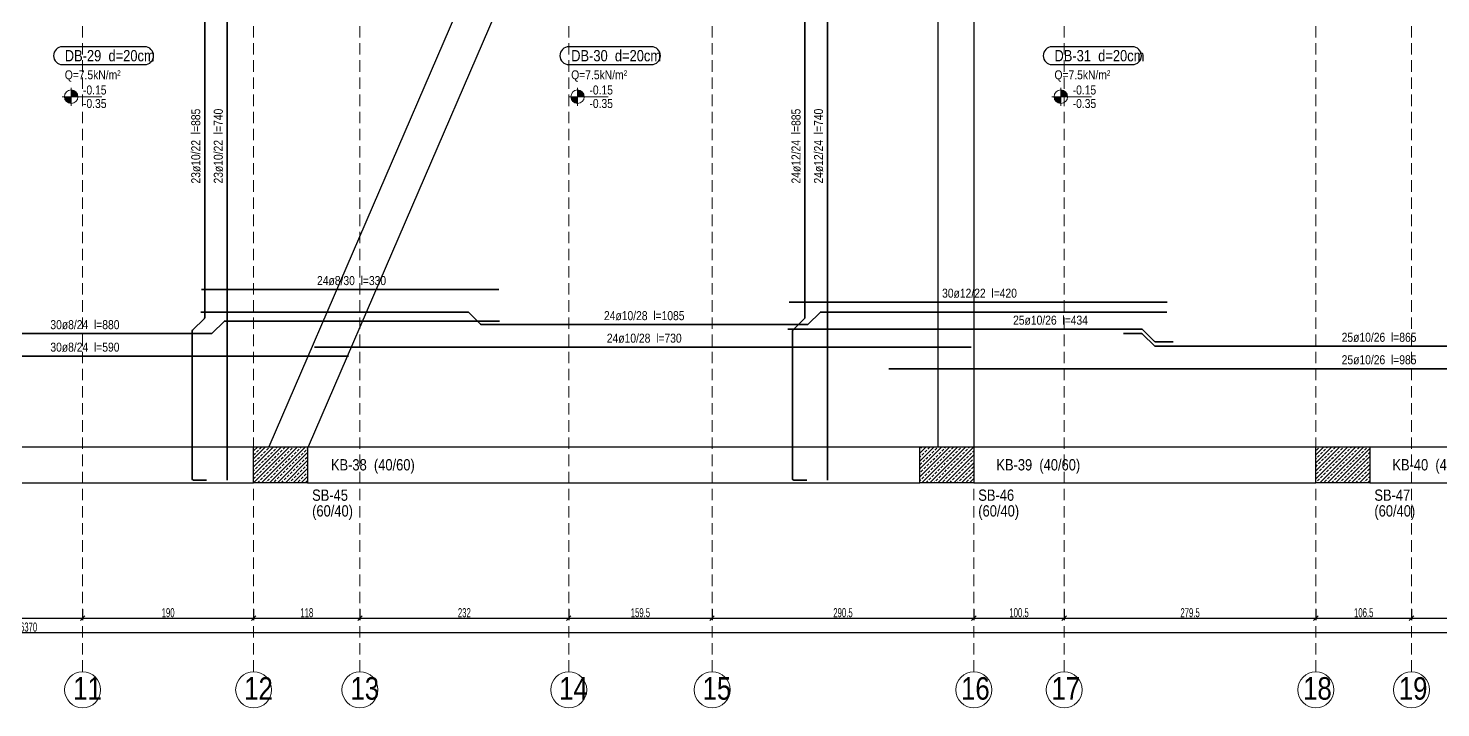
# Model space of a CAD drawing. Header units: millimetres. Extents: x 2068 to 9186, y 624 to 4235.
# Drawn here: x 5737 to 7306, y 631 to 1386 of the extents above; entities that cross this region are included whole.
import ezdxf
from ezdxf.enums import TextEntityAlignment as Align

# ---------------------------------------------------------------- set-up
doc = ezdxf.new("R2010")
doc.units = ezdxf.units.MM
doc.linetypes.add('DASHED', pattern=[19.05, 12.7, -6.35])
for name, color, linetype, lineweight in [('AKS BALONU (BEYKENT)', 7, 'Continuous', 20), ('AKS CIZGISI (BEYKENT)', 252, 'DASHED', 20), ('AKS NO (BEYKENT)', 3, 'Continuous', 20), ('AKS OLCU (BEYKENT)', 200, 'Continuous', 20), ('DONATI (BEYKENT)', 4, 'Continuous', 35), ('DONATI YAZISI (BEYKENT)', 3, 'Continuous', 20), ('DOSEME ISMI (BEYKENT)', 9, 'Continuous', 20), ('DOSEME PAFTA (BEYKENT)', 3, 'Continuous', 20), ('KIRIS (BEYKENT)', 2, 'Continuous', 30), ('KIRIS ISMI (BEYKENT)', 40, 'Continuous', 20), ('KOLON (BEYKENT)', 3, 'Continuous', 30), ('KOLON ISMI (BEYKENT)', 91, 'Continuous', 20), ('KOT CIZGI (BEYKENT)', 120, 'Continuous', 20), ('KOT YAZI (BEYKENT)', 7, 'Continuous', 20), ('TARAMA (BEYKENT)', 252, 'Continuous', 25), ('YAZI (BEYKENT)', 140, 'Continuous', 20)]:
    doc.layers.add(name, color=color, linetype=linetype, lineweight=lineweight)
doc.styles.add('DONATI YAZISI (BEYKENT)', font='')
doc.styles.add('DSMOLC-50', font='bahnschrift light condensed', dxfattribs={"width": 0.75, "height": 10})
doc.styles.add('KOT (BEYKENT)', font='')
doc.styles.add('YAZI (BEYKENT)', font='')
doc.styles.get('DONATI YAZISI (BEYKENT)').set_extended_font_data('Bahnschrift Light Condensed')
doc.styles.get('KOT (BEYKENT)').set_extended_font_data('Bahnschrift Light Condensed')
doc.styles.get('YAZI (BEYKENT)').set_extended_font_data('Bahnschrift Light Condensed')
doc.dimstyles.new('DSMOLC-50', dxfattribs={"dimtxt": 10, "dimasz": 5, "dimexe": 2, "dimexo": 2, "dimgap": 1, "dimtad": 1, "dimdec": 1, "dimrnd": 0.5, "dimzin": 12, "dimdsep": 46, "dimtxsty": 'DSMOLC-50', "dimblk": 'OBLIQUE', "dimblk1": 'OBLIQUE', "dimblk2": 'OBLIQUE', "dimcen": 0, "dimclrt": 7, "dimadec": 0, "dimazin": 0, "dimtfac": 1, "dimtdec": 4, "dimtix": 1, "dimtmove": 2, "dimatfit": 3, "dimfxl": 1, "dimtzin": 0, "dimarcsym": 0})
pattern_1 = [(45, (900.76, 27.5714), (-4.4194174, 4.4194174), []), (45, (905.1795, 27.5714), (-4.4194174, 4.4194174), [3.125, -1.5625])]

# ---------------------------------------------------------------- blocks, each defined once
blk = doc.blocks.new('_Oblique')
at = {"color": 0, "linetype": 'ByBlock', "lineweight": -2}
blk.add_line((-0.5, -0.5), (0.5, 0.5), dxfattribs=at)
blk = doc.blocks.new('*D101')
at = {"layer": 'AKS OLCU (BEYKENT)', "color": 0, "lineweight": -2, "transparency": 16777216}
for p, q in [((5447.7, 740.1), (5447.7, 728.1)), ((5797.7, 740.1), (5797.7, 728.1)), ((5447.7, 730.1), (5797.7, 730.1))]:
    blk.add_line(p, q, dxfattribs=at)
at = {"layer": 'DEFPOINTS', "color": 0, "transparency": 16777216}
for p in [(5447.7, 742.1), (5797.7, 742.1), (5797.7, 730.1)]:
    blk.add_point(p, dxfattribs=at)
at = {"layer": 'AKS OLCU (BEYKENT)', "color": 0, "lineweight": -2, "transparency": 16777216, "xscale": 5, "yscale": 5, "zscale": 5, "rotation": 180}
blk.add_blockref('_Oblique', (5447.7, 730.1), dxfattribs=at)
at = {"layer": 'AKS OLCU (BEYKENT)', "color": 0, "lineweight": -2, "transparency": 16777216, "xscale": 5, "yscale": 5, "zscale": 5}
blk.add_blockref('_Oblique', (5797.7, 730.1), dxfattribs=at)
at = {"layer": 'AKS OLCU (BEYKENT)', "color": 7, "transparency": 16777216, "insert": (5622.7, 736.2), "char_height": 10, "attachment_point": 5, "style": 'DSMOLC-50'}
blk.add_mtext('350', dxfattribs=at)
blk = doc.blocks.new('*D102')
at = {"layer": 'AKS OLCU (BEYKENT)', "color": 0, "lineweight": -2, "transparency": 16777216}
for p, q in [((5797.7, 740.1), (5797.7, 728.1)), ((5987.7, 740.1), (5987.7, 728.1)), ((5797.7, 730.1), (5987.7, 730.1))]:
    blk.add_line(p, q, dxfattribs=at)
at = {"layer": 'DEFPOINTS', "color": 0, "transparency": 16777216}
for p in [(5797.7, 742.1), (5987.7, 742.1), (5987.7, 730.1)]:
    blk.add_point(p, dxfattribs=at)
at = {"layer": 'AKS OLCU (BEYKENT)', "color": 0, "lineweight": -2, "transparency": 16777216, "xscale": 5, "yscale": 5, "zscale": 5, "rotation": 180}
blk.add_blockref('_Oblique', (5797.7, 730.1), dxfattribs=at)
at = {"layer": 'AKS OLCU (BEYKENT)', "color": 0, "lineweight": -2, "transparency": 16777216, "xscale": 5, "yscale": 5, "zscale": 5}
blk.add_blockref('_Oblique', (5987.7, 730.1), dxfattribs=at)
at = {"layer": 'AKS OLCU (BEYKENT)', "color": 7, "transparency": 16777216, "insert": (5892.7, 736.2), "char_height": 10, "attachment_point": 5, "style": 'DSMOLC-50'}
blk.add_mtext('190', dxfattribs=at)
blk = doc.blocks.new('*D103')
at = {"layer": 'AKS OLCU (BEYKENT)', "color": 0, "lineweight": -2, "transparency": 16777216}
for p, q in [((5987.7, 740.1), (5987.7, 728.1)), ((6105.8, 740.1), (6105.8, 728.1)), ((5987.7, 730.1), (6105.8, 730.1))]:
    blk.add_line(p, q, dxfattribs=at)
at = {"layer": 'DEFPOINTS', "color": 0, "transparency": 16777216}
for p in [(5987.7, 742.1), (6105.8, 742.1), (6105.8, 730.1)]:
    blk.add_point(p, dxfattribs=at)
at = {"layer": 'AKS OLCU (BEYKENT)', "color": 0, "lineweight": -2, "transparency": 16777216, "xscale": 5, "yscale": 5, "zscale": 5, "rotation": 180}
blk.add_blockref('_Oblique', (5987.7, 730.1), dxfattribs=at)
at = {"layer": 'AKS OLCU (BEYKENT)', "color": 0, "lineweight": -2, "transparency": 16777216, "xscale": 5, "yscale": 5, "zscale": 5}
blk.add_blockref('_Oblique', (6105.8, 730.1), dxfattribs=at)
at = {"layer": 'AKS OLCU (BEYKENT)', "color": 7, "transparency": 16777216, "insert": (6046.8, 736.2), "char_height": 10, "attachment_point": 5, "style": 'DSMOLC-50'}
blk.add_mtext('118', dxfattribs=at)
blk = doc.blocks.new('*D104')
at = {"layer": 'AKS OLCU (BEYKENT)', "color": 0, "lineweight": -2, "transparency": 16777216}
for p, q in [((6105.8, 740.1), (6105.8, 728.1)), ((6337.7, 740.1), (6337.7, 728.1)), ((6105.8, 730.1), (6337.7, 730.1))]:
    blk.add_line(p, q, dxfattribs=at)
at = {"layer": 'DEFPOINTS', "color": 0, "transparency": 16777216}
for p in [(6105.8, 742.1), (6337.7, 742.1), (6337.7, 730.1)]:
    blk.add_point(p, dxfattribs=at)
at = {"layer": 'AKS OLCU (BEYKENT)', "color": 0, "lineweight": -2, "transparency": 16777216, "xscale": 5, "yscale": 5, "zscale": 5, "rotation": 180}
blk.add_blockref('_Oblique', (6105.8, 730.1), dxfattribs=at)
at = {"layer": 'AKS OLCU (BEYKENT)', "color": 0, "lineweight": -2, "transparency": 16777216, "xscale": 5, "yscale": 5, "zscale": 5}
blk.add_blockref('_Oblique', (6337.7, 730.1), dxfattribs=at)
at = {"layer": 'AKS OLCU (BEYKENT)', "color": 7, "transparency": 16777216, "insert": (6221.8, 736.2), "char_height": 10, "attachment_point": 5, "style": 'DSMOLC-50'}
blk.add_mtext('232', dxfattribs=at)
blk = doc.blocks.new('*D105')
at = {"layer": 'AKS OLCU (BEYKENT)', "color": 0, "lineweight": -2, "transparency": 16777216}
for p, q in [((6337.7, 740.1), (6337.7, 728.1)), ((6497, 740.1), (6497, 728.1)), ((6337.7, 730.1), (6497, 730.1))]:
    blk.add_line(p, q, dxfattribs=at)
at = {"layer": 'DEFPOINTS', "color": 0, "transparency": 16777216}
for p in [(6337.7, 742.1), (6497, 742.1), (6497, 730.1)]:
    blk.add_point(p, dxfattribs=at)
at = {"layer": 'AKS OLCU (BEYKENT)', "color": 0, "lineweight": -2, "transparency": 16777216, "xscale": 5, "yscale": 5, "zscale": 5, "rotation": 180}
blk.add_blockref('_Oblique', (6337.7, 730.1), dxfattribs=at)
at = {"layer": 'AKS OLCU (BEYKENT)', "color": 0, "lineweight": -2, "transparency": 16777216, "xscale": 5, "yscale": 5, "zscale": 5}
blk.add_blockref('_Oblique', (6497, 730.1), dxfattribs=at)
at = {"layer": 'AKS OLCU (BEYKENT)', "color": 7, "transparency": 16777216, "insert": (6417.4, 736.2), "char_height": 10, "attachment_point": 5, "style": 'DSMOLC-50'}
blk.add_mtext('159.5', dxfattribs=at)
blk = doc.blocks.new('*D106')
at = {"layer": 'AKS OLCU (BEYKENT)', "color": 0, "lineweight": -2, "transparency": 16777216}
for p, q in [((6497, 740.1), (6497, 728.1)), ((6787.7, 740.1), (6787.7, 728.1)), ((6497, 730.1), (6787.7, 730.1))]:
    blk.add_line(p, q, dxfattribs=at)
at = {"layer": 'DEFPOINTS', "color": 0, "transparency": 16777216}
for p in [(6497, 742.1), (6787.7, 742.1), (6787.7, 730.1)]:
    blk.add_point(p, dxfattribs=at)
at = {"layer": 'AKS OLCU (BEYKENT)', "color": 0, "lineweight": -2, "transparency": 16777216, "xscale": 5, "yscale": 5, "zscale": 5, "rotation": 180}
blk.add_blockref('_Oblique', (6497, 730.1), dxfattribs=at)
at = {"layer": 'AKS OLCU (BEYKENT)', "color": 0, "lineweight": -2, "transparency": 16777216, "xscale": 5, "yscale": 5, "zscale": 5}
blk.add_blockref('_Oblique', (6787.7, 730.1), dxfattribs=at)
at = {"layer": 'AKS OLCU (BEYKENT)', "color": 7, "transparency": 16777216, "insert": (6642.4, 736.2), "char_height": 10, "attachment_point": 5, "style": 'DSMOLC-50'}
blk.add_mtext('290.5', dxfattribs=at)
blk = doc.blocks.new('*D107')
at = {"layer": 'AKS OLCU (BEYKENT)', "color": 0, "lineweight": -2, "transparency": 16777216}
for p, q in [((6787.7, 740.1), (6787.7, 728.1)), ((6888.2, 740.1), (6888.2, 728.1)), ((6787.7, 730.1), (6888.2, 730.1))]:
    blk.add_line(p, q, dxfattribs=at)
at = {"layer": 'DEFPOINTS', "color": 0, "transparency": 16777216}
for p in [(6787.7, 742.1), (6888.2, 742.1), (6888.2, 730.1)]:
    blk.add_point(p, dxfattribs=at)
at = {"layer": 'AKS OLCU (BEYKENT)', "color": 0, "lineweight": -2, "transparency": 16777216, "xscale": 5, "yscale": 5, "zscale": 5, "rotation": 180}
blk.add_blockref('_Oblique', (6787.7, 730.1), dxfattribs=at)
at = {"layer": 'AKS OLCU (BEYKENT)', "color": 0, "lineweight": -2, "transparency": 16777216, "xscale": 5, "yscale": 5, "zscale": 5}
blk.add_blockref('_Oblique', (6888.2, 730.1), dxfattribs=at)
at = {"layer": 'AKS OLCU (BEYKENT)', "color": 7, "transparency": 16777216, "insert": (6838, 736.2), "char_height": 10, "attachment_point": 5, "style": 'DSMOLC-50'}
blk.add_mtext('100.5', dxfattribs=at)
blk = doc.blocks.new('*D108')
at = {"layer": 'AKS OLCU (BEYKENT)', "color": 0, "lineweight": -2, "transparency": 16777216}
for p, q in [((6888.2, 740.1), (6888.2, 728.1)), ((7167.7, 740.1), (7167.7, 728.1)), ((6888.2, 730.1), (7167.7, 730.1))]:
    blk.add_line(p, q, dxfattribs=at)
at = {"layer": 'DEFPOINTS', "color": 0, "transparency": 16777216}
for p in [(6888.2, 742.1), (7167.7, 742.1), (7167.7, 730.1)]:
    blk.add_point(p, dxfattribs=at)
at = {"layer": 'AKS OLCU (BEYKENT)', "color": 0, "lineweight": -2, "transparency": 16777216, "xscale": 5, "yscale": 5, "zscale": 5, "rotation": 180}
blk.add_blockref('_Oblique', (6888.2, 730.1), dxfattribs=at)
at = {"layer": 'AKS OLCU (BEYKENT)', "color": 0, "lineweight": -2, "transparency": 16777216, "xscale": 5, "yscale": 5, "zscale": 5}
blk.add_blockref('_Oblique', (7167.7, 730.1), dxfattribs=at)
at = {"layer": 'AKS OLCU (BEYKENT)', "color": 7, "transparency": 16777216, "insert": (7028, 736.2), "char_height": 10, "attachment_point": 5, "style": 'DSMOLC-50'}
blk.add_mtext('279.5', dxfattribs=at)
blk = doc.blocks.new('*D109')
at = {"layer": 'AKS OLCU (BEYKENT)', "color": 0, "lineweight": -2, "transparency": 16777216}
for p, q in [((7167.7, 740.1), (7167.7, 728.1)), ((7274, 740.1), (7274, 728.1)), ((7167.7, 730.1), (7274, 730.1))]:
    blk.add_line(p, q, dxfattribs=at)
at = {"layer": 'DEFPOINTS', "color": 0, "transparency": 16777216}
for p in [(7167.7, 742.1), (7274, 742.1), (7274, 730.1)]:
    blk.add_point(p, dxfattribs=at)
at = {"layer": 'AKS OLCU (BEYKENT)', "color": 0, "lineweight": -2, "transparency": 16777216, "xscale": 5, "yscale": 5, "zscale": 5, "rotation": 180}
blk.add_blockref('_Oblique', (7167.7, 730.1), dxfattribs=at)
at = {"layer": 'AKS OLCU (BEYKENT)', "color": 0, "lineweight": -2, "transparency": 16777216, "xscale": 5, "yscale": 5, "zscale": 5}
blk.add_blockref('_Oblique', (7274, 730.1), dxfattribs=at)
at = {"layer": 'AKS OLCU (BEYKENT)', "color": 7, "transparency": 16777216, "insert": (7220.9, 736.2), "char_height": 10, "attachment_point": 5, "style": 'DSMOLC-50'}
blk.add_mtext('106.5', dxfattribs=at)
blk = doc.blocks.new('*D110')
at = {"layer": 'AKS OLCU (BEYKENT)', "color": 0, "lineweight": -2, "transparency": 16777216}
for p, q in [((7274, 740.1), (7274, 728.1)), ((7677.7, 740.1), (7677.7, 728.1)), ((7274, 730.1), (7677.7, 730.1))]:
    blk.add_line(p, q, dxfattribs=at)
at = {"layer": 'DEFPOINTS', "color": 0, "transparency": 16777216}
for p in [(7274, 742.1), (7677.7, 742.1), (7677.7, 730.1)]:
    blk.add_point(p, dxfattribs=at)
at = {"layer": 'AKS OLCU (BEYKENT)', "color": 0, "lineweight": -2, "transparency": 16777216, "xscale": 5, "yscale": 5, "zscale": 5, "rotation": 180}
blk.add_blockref('_Oblique', (7274, 730.1), dxfattribs=at)
at = {"layer": 'AKS OLCU (BEYKENT)', "color": 0, "lineweight": -2, "transparency": 16777216, "xscale": 5, "yscale": 5, "zscale": 5}
blk.add_blockref('_Oblique', (7677.7, 730.1), dxfattribs=at)
at = {"layer": 'AKS OLCU (BEYKENT)', "color": 7, "transparency": 16777216, "insert": (7475.9, 736.2), "char_height": 10, "attachment_point": 5, "style": 'DSMOLC-50'}
blk.add_mtext('403.5', dxfattribs=at)
blk = doc.blocks.new('*D117')
at = {"layer": 'AKS OLCU (BEYKENT)', "color": 0, "lineweight": -2, "transparency": 16777216}
for p, q in [((2552.7, 740.1), (2552.7, 712.1)), ((8922.7, 740.1), (8922.7, 712.1)), ((2552.7, 714.1), (8922.7, 714.1))]:
    blk.add_line(p, q, dxfattribs=at)
at = {"layer": 'DEFPOINTS', "color": 0, "transparency": 16777216}
for p in [(2552.7, 742.1), (8922.7, 742.1), (8922.7, 714.1)]:
    blk.add_point(p, dxfattribs=at)
at = {"layer": 'AKS OLCU (BEYKENT)', "color": 0, "lineweight": -2, "transparency": 16777216, "xscale": 5, "yscale": 5, "zscale": 5, "rotation": 180}
blk.add_blockref('_Oblique', (2552.7, 714.1), dxfattribs=at)
at = {"layer": 'AKS OLCU (BEYKENT)', "color": 0, "lineweight": -2, "transparency": 16777216, "xscale": 5, "yscale": 5, "zscale": 5}
blk.add_blockref('_Oblique', (8922.7, 714.1), dxfattribs=at)
at = {"layer": 'AKS OLCU (BEYKENT)', "color": 7, "transparency": 16777216, "insert": (5737.7, 720.2), "char_height": 10, "attachment_point": 5, "style": 'DSMOLC-50'}
blk.add_mtext('6370', dxfattribs=at)

msp = doc.modelspace()

# ---------------------------------------------------------------- hatches: boundary and pattern name
at = {"layer": 'KOT CIZGI (BEYKENT)'}
h = msp.add_hatch(color=256, dxfattribs=at)
h.dxf.hatch_style = 1
h.paths.add_polyline_path([(5784.99, 1309.58), (5777.49, 1309.58, 0.4142136), (5784.99, 1302.08)])
h = msp.add_hatch(color=256, dxfattribs=at)
h.dxf.hatch_style = 1
h.paths.add_polyline_path([(5784.99, 1317.08), (5784.99, 1309.58), (5792.49, 1309.58, 0.4142136)])
h = msp.add_hatch(color=256, dxfattribs=at)
h.dxf.hatch_style = 1
h.paths.add_polyline_path([(6347.56, 1309.58), (6340.06, 1309.58, 0.4142136), (6347.56, 1302.08)])
h = msp.add_hatch(color=256, dxfattribs=at)
h.dxf.hatch_style = 1
h.paths.add_polyline_path([(6347.56, 1317.08), (6347.56, 1309.58), (6355.06, 1309.58, 0.4142136)])
h = msp.add_hatch(color=256, dxfattribs=at)
h.dxf.hatch_style = 1
h.paths.add_polyline_path([(6884.44, 1309.58), (6876.94, 1309.58, 0.4142136), (6884.44, 1302.08)])
h = msp.add_hatch(color=256, dxfattribs=at)
h.dxf.hatch_style = 1
h.paths.add_polyline_path([(6884.44, 1317.08), (6884.44, 1309.58), (6891.94, 1309.58, 0.4142136)])
at = {"layer": 'TARAMA (BEYKENT)'}
h = msp.add_hatch(dxfattribs=at)
h.set_pattern_fill('ANSI33', color=256, style=0, pattern_type=0)
h.set_pattern_definition(pattern_1)
h.paths.add_polyline_path([(5987.7, 920.6), (6047.7, 920.6), (6047.7, 880.6), (5987.7, 880.6)], flags=0)
h = msp.add_hatch(dxfattribs=at)
h.set_pattern_fill('ANSI33', color=256, style=0, pattern_type=0)
h.set_pattern_definition(pattern_1)
h.paths.add_polyline_path([(6727.72, 920.62), (6787.72, 920.62), (6787.72, 880.62), (6727.72, 880.62)], flags=0)
h = msp.add_hatch(dxfattribs=at)
h.set_pattern_fill('ANSI33', color=256, style=0, pattern_type=0)
h.set_pattern_definition(pattern_1)
h.paths.add_polyline_path([(7167.74, 920.62), (7227.74, 920.62), (7227.74, 880.62), (7167.74, 880.62)], flags=0)

# ---------------------------------------------------------------- linework, layer by layer
at = {"layer": 'AKS BALONU (BEYKENT)'}
for centre in [(5797.72, 650.62), (5987.72, 650.62), (6105.82, 650.62), (6337.72, 650.62), (6497.03, 650.62), (6787.73, 650.62), (6888.24, 650.62), (7167.73, 650.62), (7274.04, 650.62)]:
    msp.add_circle(centre, 20, dxfattribs=at)
at = {"layer": 'AKS CIZGISI (BEYKENT)'}
for p, q in [((5797.72, 670.62), (5797.72, 1686.91)), ((5987.72, 670.62), (5987.72, 1686.91)), ((6105.82, 670.62), (6105.82, 1686.91)), ((6337.72, 670.62), (6337.72, 1686.91)), ((6497.03, 670.62), (6497.03, 1686.91)), ((6787.73, 670.62), (6787.73, 1686.91)), ((6888.24, 670.62), (6888.24, 1686.91)), ((7167.73, 670.62), (7167.73, 1686.91)), ((7274.04, 670.62), (7274.04, 1686.91)), ((2352.73, 880.62), (9137.72, 880.62))]:
    msp.add_line(p, q, dxfattribs=at)
at = {"layer": 'DONATI (BEYKENT)'}
for points in [[(5935.42, 883.62), (5920.92, 883.62, -0.4142136), (5919.42, 885.12), (5919.42, 1049, -0.1989124), (5919.86, 1050.06), (5932.98, 1063.18, 0.1989124), (5933.42, 1064.24), (5933.42, 1422, 0.1989124), (5932.98, 1423.06), (5919.86, 1436.18, -0.1989124), (5919.42, 1437.24), (5919.42, 1736.02)], [(6602.22, 883.62), (6587.72, 883.62, -0.4142136), (6586.22, 885.12), (6586.22, 1049, -0.1989124), (6586.66, 1050.06), (6599.78, 1063.18, 0.1989124), (6600.22, 1064.24), (6600.22, 1422, 0.1989124), (6599.78, 1423.06), (6586.66, 1436.18, -0.1989124), (6586.22, 1437.24), (6586.22, 1736.02)], [(5928.9, 1070.32), (6225.67, 1070.32, -0.1989124), (6226.73, 1069.88), (6239.85, 1056.76, 0.1989124), (6240.91, 1056.32), (6602.74, 1056.32, 0.1989124), (6603.81, 1056.76), (6616.93, 1069.88, -0.1989124), (6617.99, 1070.32), (7002.3, 1070.32)], [(5392.38, 1060.32), (5663.31, 1060.32, -0.1989124), (5664.37, 1059.88), (5677.49, 1046.76, 0.1989124), (5678.55, 1046.32), (5940.63, 1046.32, 0.1989124), (5941.7, 1046.76), (5954.82, 1059.88, -0.1989124), (5955.88, 1060.32), (6260.79, 1060.32)], [(6581.14, 1051.32), (6974.15, 1051.32, -0.1989124), (6975.21, 1050.88), (6988.33, 1037.76, 0.1989124), (6989.39, 1037.32), (7009.39, 1037.32)], [(6954.15, 1046.32), (6974.15, 1046.32, -0.1989124), (6975.21, 1045.88), (6988.33, 1032.76, 0.1989124), (6989.39, 1032.32), (7432.65, 1032.32, 0.1989124), (7433.71, 1032.76), (7446.83, 1045.88, -0.1989124), (7447.89, 1046.32), (7803.62, 1046.32)]]:
    msp.add_lwpolyline(points, format="xyb", dxfattribs=at)
for points in [[(5958.42, 883.62), (5958.42, 1622.62)], [(6625.22, 883.62), (6625.22, 1622.62)], [(5929.93, 1095.32), (6259.93, 1095.32)], [(6582.5, 1081.32), (7002.5, 1081.32)], [(5504.48, 1021.32), (6092.93, 1021.32)], [(6055.37, 1031.32), (6784.72, 1031.32)], [(6693.24, 1007.32), (7674.72, 1007.32)]]:
    msp.add_lwpolyline(points, dxfattribs=at)
at = {"layer": 'DOSEME PAFTA (BEYKENT)', "lineweight": -3}
for points in [[(5775.27, 1345.3), (5866.69, 1345.3, 1), (5866.69, 1365.08), (5775.27, 1365.08, 1)], [(6337.85, 1345.3), (6429.72, 1345.3, 1), (6429.72, 1365.08), (6337.85, 1365.08, 1)], [(6874.73, 1345.3), (6964.03, 1345.3, 1), (6964.03, 1365.08), (6874.73, 1365.08, 1)]]:
    msp.add_lwpolyline(points, format="xyb", close=True, dxfattribs=at)
at = {"layer": 'KIRIS (BEYKENT)'}
for p, q in [((6282.99, 1565.62), (6004.58, 920.6)), ((6326.58, 1565.62), (6048.14, 920.62)), ((6747.72, 1565.62), (6747.72, 920.52)), ((6787.72, 1565.62), (6787.72, 920.62)), ((5519.03, 920.62), (5987.7, 920.62)), ((6048.14, 920.62), (6727.82, 920.62)), ((6787.82, 920.62), (7167.74, 920.62)), ((7227.74, 920.62), (7637.72, 920.62)), ((5507.69, 880.62), (5987.7, 880.62)), ((6047.7, 880.62), (6727.82, 880.62)), ((6787.82, 880.62), (7167.74, 880.62)), ((7227.74, 880.62), (7637.72, 880.62))]:
    msp.add_line(p, q, dxfattribs=at)
at = {"layer": 'KOLON (BEYKENT)'}
for points in [[(5987.7, 920.6), (6047.7, 920.6), (6047.7, 880.6), (5987.7, 880.6)], [(6727.72, 920.62), (6787.72, 920.62), (6787.72, 880.62), (6727.72, 880.62)], [(7167.74, 920.62), (7227.74, 920.62), (7227.74, 880.62), (7167.74, 880.62)]]:
    msp.add_lwpolyline(points, close=True, dxfattribs=at)
at = {"layer": 'KOT CIZGI (BEYKENT)'}
for p, q in [((5784.99, 1319.58), (5784.99, 1299.58)), ((6347.56, 1319.58), (6347.56, 1299.58)), ((6884.44, 1319.58), (6884.44, 1299.58)), ((5774.99, 1309.58), (5819.01, 1309.58)), ((6337.56, 1309.58), (6381.59, 1309.58)), ((6874.44, 1309.58), (6918.47, 1309.58))]:
    msp.add_line(p, q, dxfattribs=at)
for centre in [(5784.99, 1309.58), (6347.56, 1309.58), (6884.44, 1309.58)]:
    msp.add_circle(centre, 7.5, dxfattribs=at)

# ---------------------------------------------------------------- texts
at = {"layer": 'AKS NO (BEYKENT)', "style": 'YAZI (BEYKENT)'}
for s, p in [('11', (5787.15, 639.62)), ('12', (5977.15, 639.62)), ('13', (6095.25, 639.62)), ('14', (6327.15, 639.62)), ('15', (6486.46, 639.62)), ('16', (6773.56, 639.62)), ('17', (6874.07, 639.62)), ('18', (7153.56, 639.62)), ('19', (7259.87, 639.62))]:
    msp.add_text(s, height=25, dxfattribs=at).set_placement(p)
at = {"layer": 'DONATI YAZISI (BEYKENT)', "style": 'DONATI YAZISI (BEYKENT)'}
for s, p in [(' 23ø10/22  l=885', (5923.42, 1253.12)), (' 23ø10/22  l=740', (5948.42, 1253.12)), (' 24ø12/24  l=885', (6590.22, 1253.12)), (' 24ø12/24  l=740', (6615.22, 1253.12))]:
    msp.add_text(s, height=10, rotation=90, dxfattribs=at).set_placement(p, align=Align.MIDDLE_CENTER)
for s, p in [(' 24ø8/30  l=330', (6094.93, 1105.32)), (' 30ø12/22  l=420', (6792.5, 1091.32)), (' 24ø10/28  l=1085', (6420.05, 1066.32)), (' 30ø8/24  l=880', (5798.71, 1056.32)), (' 25ø10/26  l=434', (6871.37, 1061.32)), (' 30ø8/24  l=590', (5798.71, 1031.32)), (' 24ø10/28  l=730', (6420.05, 1041.32)), (' 25ø10/26  l=865', (7236.37, 1042.32)), (' 25ø10/26  l=985', (7236.37, 1017.32))]:
    msp.add_text(s, height=10, dxfattribs=at).set_placement(p, align=Align.MIDDLE_CENTER)
at = {"layer": 'DOSEME ISMI (BEYKENT)', "style": 'YAZI (BEYKENT)'}
for s, p in [('DB-29  d=20cm', (5777.91, 1348.95)), ('DB-30  d=20cm', (6340.49, 1348.95)), ('DB-31  d=20cm', (6877.37, 1348.95))]:
    msp.add_text(s, height=12.5, dxfattribs=at).set_placement(p)
at = {"layer": 'KIRIS ISMI (BEYKENT)', "style": 'YAZI (BEYKENT)'}
for s, p in [('KB-38  (40/60)', (6073.59, 894.37)), ('KB-39  (40/60)', (6812.83, 894.37)), ('KB-40  (40/60)', (7252.74, 894.37))]:
    msp.add_text(s, height=12.5, dxfattribs=at).set_placement(p)
at = {"layer": 'KOLON ISMI (BEYKENT)', "style": 'YAZI (BEYKENT)'}
for s, p in [('SB-45', (6052.7, 860.6)), ('SB-46', (6792.72, 860.62)), ('SB-47', (7232.74, 860.62)), ('(60/40)', (6052.7, 843.1)), ('(60/40)', (6792.72, 843.12)), ('(60/40)', (7232.74, 843.12))]:
    msp.add_text(s, height=12.5, dxfattribs=at).set_placement(p)
at = {"layer": 'KOT YAZI (BEYKENT)', "style": 'KOT (BEYKENT)'}
for s, p in [(' -0.15', (5794.99, 1312.08)), (' -0.15', (6357.56, 1312.08)), (' -0.15', (6894.44, 1312.08)), (' -0.35', (5794.99, 1297.08)), (' -0.35', (6357.56, 1297.08)), (' -0.35', (6894.44, 1297.08))]:
    msp.add_text(s, height=10, dxfattribs=at).set_placement(p)
at = {"layer": 'YAZI (BEYKENT)', "style": 'YAZI (BEYKENT)'}
for p in [(5777.91, 1328.95), (6340.49, 1328.95), (6877.37, 1328.95)]:
    msp.add_text('Q=7.5kN/m²', height=10, dxfattribs=at).set_placement(p)

# ---------------------------------------------------------------- dimensions: what is measured, and where the dimension line sits
at = {"layer": 'AKS OLCU (BEYKENT)'}
for base, p1, p2, picture, middle in [((8922.72, 714.1), (2552.73, 742.1), (8922.72, 742.1), '*D117', (5737.72, 720.2)), ((5797.72, 730.1), (5447.72, 742.1), (5797.72, 742.1), '*D101', (5622.72, 736.2)), ((5987.72, 730.1), (5797.72, 742.1), (5987.72, 742.1), '*D102', (5892.72, 736.2)), ((6105.82, 730.1), (5987.72, 742.1), (6105.82, 742.1), '*D103', (6046.77, 736.2)), ((6337.72, 730.1), (6105.82, 742.1), (6337.72, 742.1), '*D104', (6221.77, 736.2)), ((6497.03, 730.1), (6337.72, 742.1), (6497.03, 742.1), '*D105', (6417.38, 736.2)), ((6787.73, 730.1), (6497.03, 742.1), (6787.73, 742.1), '*D106', (6642.38, 736.2)), ((6888.24, 730.1), (6787.73, 742.1), (6888.24, 742.1), '*D107', (6837.98, 736.2)), ((7167.73, 730.1), (6888.24, 742.1), (7167.73, 742.1), '*D108', (7027.98, 736.2)), ((7274.04, 730.1), (7167.73, 742.1), (7274.04, 742.1), '*D109', (7220.88, 736.2)), ((7677.73, 730.1), (7274.04, 742.1), (7677.73, 742.1), '*D110', (7475.88, 736.2))]:
    dim = msp.add_linear_dim(base=base, p1=p1, p2=p2, dimstyle='DSMOLC-50', dxfattribs=at)
    dim.commit()
    dim.dimension.update_dxf_attribs({"geometry": picture, "text_midpoint": middle})

doc.saveas('drawing.dxf')
